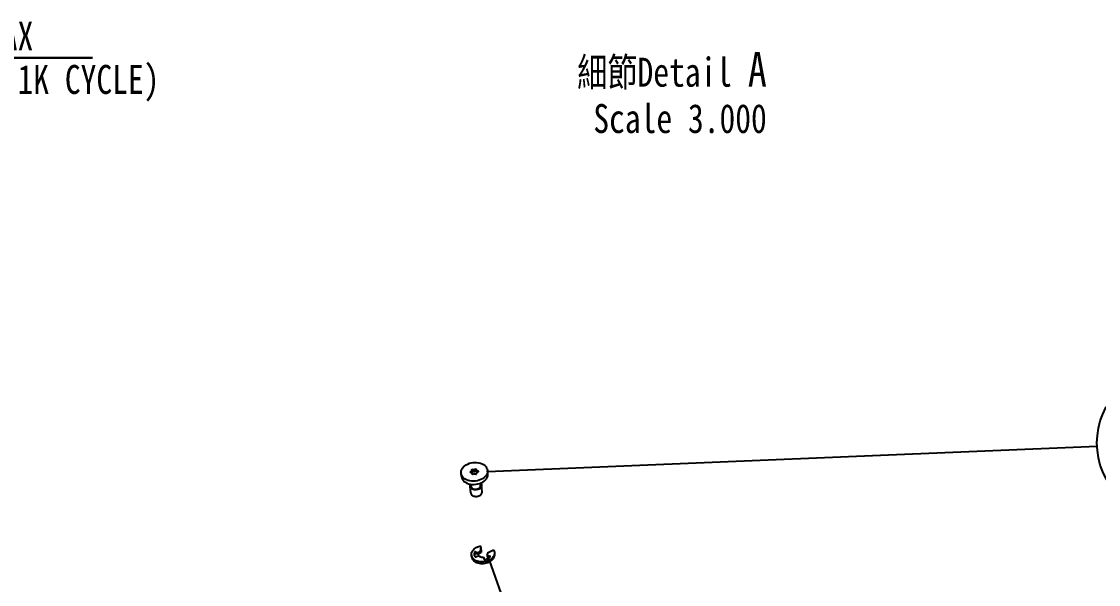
# Model space of a CAD drawing. Header units: millimetres. Extents: x 0 to 594, y 0 to 420.
# Drawn here: x 383.7 to 476.6, y 244.1 to 292.7 of the extents above; entities that cross this region are included whole.
import ezdxf

# ---------------------------------------------------------------- set-up
doc = ezdxf.new("R2010")
doc.units = ezdxf.units.MM
doc.header["$LTSCALE"] = 32.67
doc.layers.get('0').update_dxf_attribs({"linetype": 'CONTINUOUS'})
doc.styles.get("Standard").update_dxf_attribs({"font": 'txt', "width": 0.8})
doc.dimstyles.new('DIMSTYLE_1', dxfattribs={"dimtxt": 2.5, "dimasz": 3, "dimexe": 1.5, "dimexo": 1.2, "dimtad": 1, "dimdsep": 46, "dimtxsty": 'STANDARD', "dimblk": '_FILLED', "dimblk1": '_FILLED', "dimblk2": '_FILLED', "dimcen": 0.09, "dimazin": 2, "dimtp": 0.01, "dimtm": 0.01, "dimtfac": 1, "dimtofl": 0, "dimtmove": 0, "dimatfit": 3, "dimldrblk": '_FILLED', "dimfxl": 1, "dimtolj": 1, "dimarcsym": 0})
doc.dimstyles.get("Standard").update_dxf_attribs({"dimtxt": 2.5, "dimasz": 3, "dimexe": 1.5, "dimexo": 1.2, "dimtad": 1, "dimdsep": 46, "dimtxsty": 'STANDARD', "dimblk": '_FILLED', "dimblk1": '_FILLED', "dimblk2": '_FILLED', "dimcen": 0.09, "dimazin": 2, "dimtol": 1, "dimtp": 0.01, "dimtm": 0.01, "dimtfac": 1, "dimtofl": 0, "dimtmove": 0, "dimatfit": 3, "dimldrblk": '_FILLED', "dimfxl": 1, "dimtolj": 1, "dimarcsym": 0})

# ---------------------------------------------------------------- blocks, each defined once
blk = doc.blocks.new('_FILLED')
at = {"color": 0, "linetype": 'BYBLOCK'}
blk.add_solid([(0, 0), (-1, 0.167), (-1, -0.167)], dxfattribs=at)
blk = doc.blocks.new('*D32')
at = {"color": 7, "linetype": 'CONTINUOUS'}
for p, q in [((360.975, 289.604), (355.975, 289.604)), ((355.975, 289.604), (364.025, 289.604)), ((389.792, 289.604), (364.025, 289.604)), ((367.075, 289.604), (389.792, 289.604))]:
    blk.add_line(p, q, dxfattribs=at)
at = {"color": 7, "linetype": 'CONTINUOUS', "xscale": 3, "yscale": 3, "zscale": 3}
blk.add_blockref('_FILLED', (360.975, 289.604), dxfattribs=at)
at = {"color": 7, "linetype": 'CONTINUOUS', "xscale": 3, "yscale": 3, "zscale": 3, "rotation": 180}
blk.add_blockref('_FILLED', (367.075, 289.604), dxfattribs=at)
at = {"color": 7, "linetype": 'CONTINUOUS', "insert": (373.792, 292.729), "char_height": 2.5, "width": 32, "attachment_point": 1, "line_spacing_factor": 0.9}
blk.add_mtext('6.25 MAX\\P(AFTER 1K CYCLE)', dxfattribs=at)
blk = doc.blocks.new('BALLOON_BL6', base_point=(482.859, 256.331))
at = {"color": 7, "linetype": 'CONTINUOUS'}
blk.add_circle((482.859, 256.331), 6.404, dxfattribs=at)
at = {"color": 7, "linetype": 'CONTINUOUS', "insert": (477.859, 257.581), "char_height": 2.5, "width": 10, "attachment_point": 1, "line_spacing_factor": 0.9}
blk.add_mtext('SCREW', dxfattribs=at)

msp = doc.modelspace()

# ---------------------------------------------------------------- linework, layer by layer
at = {"color": 7, "linetype": 'CONTINUOUS'}
for p, q in [((421.613, 253.44), (421.583, 253.724)), ((422.386, 253.809), (422.386, 253.808)), ((422.462, 253.872), (422.397, 253.839)), ((422.399, 253.795), (422.468, 253.773)), ((422.514, 253.763), (422.505, 253.751)), ((422.523, 254.017), (422.527, 253.963)), ((422.538, 253.875), (422.542, 253.821)), ((422.55, 253.633), (422.543, 253.696)), ((422.543, 253.694), (422.543, 253.696)), ((422.543, 253.694), (422.547, 253.64)), ((422.645, 254.023), (422.577, 254.044)), ((422.66, 253.881), (422.592, 253.902)), ((422.851, 254.067), (422.785, 254.034)), ((422.865, 253.925), (422.8, 253.893)), ((422.907, 254.05), (422.907, 254.05)), ((422.91, 253.995), (422.907, 254.05)), ((422.91, 253.995), (422.91, 253.993)), ((422.925, 253.851), (422.91, 253.993)), ((422.93, 253.672), (422.927, 253.726)), ((422.963, 253.796), (422.959, 253.8)), ((423.054, 253.895), (422.985, 253.916)), ((422.991, 253.817), (423.057, 253.85)), ((423.067, 253.881), (423.067, 253.881)), ((423.068, 253.873), (423.067, 253.881)), ((423.068, 253.866), (423.068, 253.873)), ((423.9, 253.681), (423.87, 253.965)), ((422.412, 252.773), (422.431, 252.594)), ((422.547, 253.639), (422.547, 253.64)), ((422.559, 253.626), (422.553, 253.629)), ((422.603, 253.622), (422.668, 253.655)), ((422.808, 253.667), (422.877, 253.645)), ((423.257, 252.863), (423.276, 252.683)), ((422.416, 252.018), (422.357, 252.586)), ((423.411, 252.123), (423.351, 252.691)), ((423.272, 247.4), (423.287, 247.258)), ((423.272, 247.4), (423.272, 247.4)), ((423.272, 247.4), (423.308, 247.023)), ((423.287, 247.258), (423.287, 247.258)), ((423.323, 246.881), (423.287, 247.258)), ((422.478, 246.659), (422.493, 246.517)), ((422.727, 246.686), (422.732, 246.651)), ((422.844, 246.938), (423.093, 246.86)), ((422.849, 246.51), (423.106, 246.609)), ((422.859, 246.796), (423.108, 246.718)), ((423.108, 246.718), (423.093, 246.86)), ((423.308, 247.023), (423.323, 246.881)), ((423.525, 246.478), (423.573, 246.283)), ((423.825, 246.63), (423.84, 246.488)), ((423.825, 246.63), (424.074, 246.552)), ((423.84, 246.488), (424.016, 246.433)), ((423.878, 246.844), (424.339, 247.065)), ((423.885, 246.775), (423.878, 246.844)), ((423.885, 246.808), (423.878, 246.844)), ((423.885, 246.765), (423.885, 246.808)), ((424.467, 246.869), (424.482, 246.727))]:
    msp.add_line(p, q, dxfattribs=at)
at = {"color": 9, "linetype": 'CONTINUOUS'}
for p, q in [((422.385, 253.824), (422.387, 253.806)), ((422.397, 253.839), (422.401, 253.794)), ((422.472, 253.772), (422.462, 253.872)), ((422.514, 253.763), (422.499, 253.905)), ((422.528, 253.781), (422.513, 253.923)), ((422.523, 254.017), (422.538, 253.875)), ((422.542, 253.821), (422.527, 253.963)), ((422.534, 254.033), (422.549, 253.891)), ((422.553, 254.042), (422.567, 253.901)), ((422.577, 254.044), (422.592, 253.902)), ((422.66, 253.881), (422.645, 254.023)), ((422.716, 253.876), (422.701, 254.018)), ((422.745, 253.879), (422.73, 254.021)), ((422.8, 253.893), (422.785, 254.034)), ((422.851, 254.067), (422.865, 253.925)), ((422.875, 254.069), (422.89, 253.928)), ((422.894, 254.063), (422.909, 253.921)), ((422.944, 253.816), (422.929, 253.958)), ((422.959, 253.8), (422.944, 253.942)), ((422.996, 253.819), (422.985, 253.916)), ((423.054, 253.895), (423.058, 253.851)), ((422.547, 253.64), (422.547, 253.639)), ((423.287, 247.258), (423.287, 247.258)), ((422.789, 246.773), (422.774, 246.915)), ((422.844, 246.938), (422.859, 246.796)), ((424.08, 246.491), (424.074, 246.552))]:
    msp.add_line(p, q, dxfattribs=at)
at = {"color": 7, "linetype": 'CONTINUOUS'}
for points in [[(421.71, 254.164), (421.795, 254.267), (421.9, 254.361), (422.022, 254.444), (422.157, 254.516), (422.305, 254.574), (422.461, 254.617), (422.622, 254.644), (422.786, 254.655), (422.948, 254.649), (423.106, 254.627), (423.256, 254.59), (423.396, 254.537), (423.521, 254.47), (423.631, 254.39), (423.722, 254.299), (423.793, 254.199), (423.842, 254.092), (423.869, 253.98), (423.87, 253.965)], [(421.583, 253.724), (421.581, 253.824), (421.601, 253.94), (421.644, 254.054), (421.71, 254.164)], [(423.744, 253.526), (423.658, 253.423), (423.553, 253.329), (423.431, 253.245), (423.296, 253.174), (423.148, 253.116), (422.992, 253.073), (422.831, 253.046), (422.668, 253.035), (422.505, 253.04), (422.347, 253.062), (422.197, 253.1), (422.058, 253.153), (421.932, 253.22), (421.822, 253.3), (421.731, 253.39), (421.661, 253.49), (421.611, 253.597), (421.585, 253.71), (421.583, 253.724)], [(422.385, 253.824), (422.386, 253.83), (422.39, 253.835), (422.397, 253.839)], [(422.385, 253.824), (422.385, 253.816), (422.386, 253.809)], [(422.399, 253.795), (422.393, 253.798), (422.388, 253.803), (422.386, 253.808)], [(422.462, 253.872), (422.477, 253.881), (422.49, 253.892), (422.499, 253.905)], [(422.509, 253.748), (422.498, 253.758), (422.484, 253.767), (422.468, 253.773)], [(422.513, 253.923), (422.506, 253.914), (422.499, 253.905)], [(422.509, 253.748), (422.516, 253.739), (422.524, 253.731)], [(422.513, 253.923), (422.521, 253.936), (422.526, 253.95), (422.527, 253.963)], [(422.528, 253.781), (422.521, 253.772), (422.514, 253.763)], [(422.523, 254.017), (422.524, 254.023), (422.528, 254.029), (422.534, 254.033)], [(422.543, 253.696), (422.541, 253.707), (422.534, 253.72), (422.524, 253.731)], [(422.542, 253.821), (422.541, 253.808), (422.536, 253.794), (422.528, 253.781)], [(422.553, 254.042), (422.543, 254.038), (422.534, 254.033)], [(422.549, 253.891), (422.543, 253.887), (422.539, 253.881), (422.538, 253.875)], [(422.567, 253.901), (422.558, 253.896), (422.549, 253.891)], [(422.553, 254.042), (422.56, 254.045), (422.569, 254.046), (422.577, 254.044)], [(422.592, 253.902), (422.584, 253.904), (422.575, 253.903), (422.567, 253.901)], [(422.645, 254.023), (422.663, 254.019), (422.682, 254.017), (422.701, 254.018)], [(422.716, 253.876), (422.697, 253.875), (422.678, 253.877), (422.66, 253.881)], [(422.73, 254.021), (422.716, 254.02), (422.701, 254.018)], [(422.745, 253.879), (422.731, 253.878), (422.716, 253.876)], [(422.73, 254.021), (422.75, 254.023), (422.768, 254.027), (422.785, 254.034)], [(422.8, 253.893), (422.783, 253.885), (422.765, 253.881), (422.745, 253.879)], [(422.851, 254.067), (422.858, 254.07), (422.867, 254.071), (422.875, 254.069)], [(422.89, 253.928), (422.882, 253.929), (422.873, 253.928), (422.865, 253.925)], [(422.894, 254.063), (422.884, 254.067), (422.875, 254.069)], [(422.909, 253.921), (422.899, 253.925), (422.89, 253.928)], [(422.894, 254.063), (422.901, 254.06), (422.905, 254.055), (422.907, 254.05)], [(422.919, 253.915), (422.916, 253.918), (422.909, 253.921)], [(422.91, 253.993), (422.913, 253.982), (422.919, 253.97), (422.929, 253.958)], [(422.944, 253.816), (422.934, 253.828), (422.928, 253.84), (422.925, 253.851)], [(422.941, 253.766), (422.932, 253.753), (422.928, 253.74), (422.927, 253.726)], [(422.944, 253.942), (422.937, 253.95), (422.929, 253.958)], [(422.941, 253.766), (422.948, 253.775), (422.954, 253.785)], [(422.944, 253.942), (422.955, 253.931), (422.969, 253.923), (422.985, 253.916)], [(422.959, 253.8), (422.952, 253.808), (422.944, 253.816)], [(422.991, 253.817), (422.976, 253.808), (422.964, 253.797), (422.954, 253.785)], [(423.054, 253.895), (423.061, 253.891), (423.065, 253.887), (423.067, 253.881)], [(423.068, 253.866), (423.067, 253.86), (423.063, 253.854), (423.057, 253.85)], [(423.87, 253.965), (423.872, 253.865), (423.852, 253.749), (423.809, 253.635), (423.744, 253.526)], [(423.774, 253.242), (423.839, 253.351), (423.882, 253.465), (423.902, 253.58), (423.9, 253.681)], [(421.613, 253.44), (421.615, 253.427), (421.641, 253.314), (421.69, 253.207), (421.761, 253.107), (421.852, 253.016), (421.961, 252.936), (422.087, 252.869), (422.227, 252.816), (422.377, 252.778), (422.535, 252.756), (422.697, 252.751), (422.86, 252.762), (423.021, 252.789), (423.177, 252.832), (423.325, 252.889), (423.46, 252.961), (423.582, 253.044), (423.688, 253.139), (423.774, 253.242)], [(422.357, 252.586), (422.356, 252.596), (422.359, 252.657), (422.378, 252.718), (422.41, 252.774)], [(422.553, 253.629), (422.548, 253.634), (422.547, 253.639)], [(422.559, 253.626), (422.569, 253.623), (422.579, 253.62)], [(422.603, 253.622), (422.595, 253.62), (422.587, 253.619), (422.579, 253.62)], [(422.723, 253.669), (422.704, 253.667), (422.685, 253.662), (422.668, 253.655)], [(422.723, 253.669), (422.737, 253.67), (422.752, 253.671)], [(422.808, 253.667), (422.79, 253.671), (422.771, 253.672), (422.752, 253.671)], [(422.901, 253.647), (422.893, 253.645), (422.885, 253.644), (422.877, 253.645)], [(422.901, 253.647), (422.91, 253.652), (422.919, 253.656)], [(422.93, 253.672), (422.929, 253.666), (422.925, 253.661), (422.919, 253.656)], [(423.258, 252.863), (423.274, 252.85), (423.314, 252.797), (423.34, 252.74), (423.351, 252.691)], [(423.296, 252.5), (423.249, 252.446), (423.191, 252.397), (423.121, 252.356), (423.045, 252.324), (422.961, 252.301), (422.875, 252.289), (422.788, 252.287), (422.703, 252.295), (422.623, 252.315), (422.55, 252.344), (422.486, 252.381), (422.433, 252.427), (422.393, 252.479), (422.367, 252.536), (422.357, 252.586)], [(422.416, 252.018), (422.427, 251.969), (422.453, 251.912), (422.493, 251.859), (422.546, 251.813), (422.611, 251.775), (422.684, 251.747), (422.764, 251.728), (422.848, 251.719), (422.935, 251.721), (423.021, 251.733), (423.104, 251.756), (423.181, 251.788), (423.25, 251.829), (423.309, 251.878), (423.356, 251.932)], [(422.431, 252.594), (422.444, 252.54), (422.471, 252.49), (422.511, 252.444), (422.563, 252.406), (422.624, 252.375), (422.694, 252.353), (422.768, 252.341), (422.846, 252.339), (422.924, 252.348), (422.999, 252.366), (423.07, 252.393), (423.133, 252.429), (423.187, 252.472), (423.23, 252.52)], [(423.23, 252.52), (423.259, 252.573), (423.275, 252.628), (423.276, 252.683)], [(423.351, 252.691), (423.352, 252.681), (423.348, 252.619), (423.329, 252.558), (423.296, 252.5)], [(423.356, 251.932), (423.389, 251.99), (423.408, 252.051), (423.412, 252.112), (423.411, 252.123)], [(422.588, 247.042), (422.648, 247.116), (422.72, 247.185), (422.802, 247.248), (422.893, 247.305), (422.993, 247.354), (423.098, 247.395), (423.21, 247.428)], [(423.21, 247.428), (423.222, 247.43), (423.235, 247.429), (423.246, 247.427), (423.256, 247.422), (423.265, 247.416), (423.27, 247.408), (423.272, 247.4)], [(422.478, 246.659), (422.476, 246.68), (422.479, 246.772), (422.499, 246.864), (422.536, 246.954), (422.588, 247.042)], [(424.357, 246.487), (424.289, 246.405), (424.208, 246.329), (424.113, 246.26), (424.008, 246.2), (423.894, 246.15), (423.772, 246.11), (423.646, 246.082), (423.516, 246.065), (423.386, 246.06), (423.256, 246.067), (423.131, 246.086), (423.012, 246.117), (422.9, 246.158), (422.798, 246.211), (422.708, 246.272), (422.631, 246.342), (422.569, 246.419), (422.522, 246.502), (422.491, 246.589), (422.478, 246.659)], [(422.493, 246.517), (422.505, 246.448), (422.536, 246.36), (422.584, 246.277), (422.646, 246.2), (422.723, 246.13), (422.814, 246.068), (422.916, 246.016), (423.027, 245.974), (423.147, 245.944), (423.272, 245.925), (423.401, 245.918), (423.531, 245.923), (423.66, 245.94), (423.787, 245.968), (423.908, 246.008), (424.022, 246.058), (424.128, 246.118), (424.222, 246.186), (424.304, 246.263), (424.372, 246.345)], [(422.774, 246.915), (422.746, 246.85), (422.729, 246.784), (422.725, 246.717), (422.727, 246.686)], [(422.732, 246.651), (422.751, 246.586), (422.782, 246.525)], [(422.743, 246.616), (422.744, 246.642), (422.761, 246.708), (422.789, 246.773)], [(422.844, 246.938), (422.831, 246.94), (422.817, 246.94), (422.803, 246.937), (422.791, 246.932), (422.781, 246.924), (422.774, 246.915)], [(422.782, 246.525), (422.789, 246.517), (422.798, 246.511), (422.81, 246.507), (422.823, 246.506), (422.837, 246.507), (422.849, 246.51)], [(422.789, 246.773), (422.796, 246.782), (422.806, 246.79), (422.818, 246.795), (422.832, 246.798), (422.846, 246.798), (422.859, 246.796)], [(423.106, 246.879), (423.101, 246.873), (423.097, 246.866), (423.093, 246.86)], [(423.308, 247.023), (423.258, 247.002), (423.212, 246.977), (423.171, 246.947), (423.135, 246.915), (423.106, 246.879)], [(423.106, 246.609), (423.14, 246.573), (423.181, 246.542), (423.228, 246.516), (423.281, 246.495), (423.339, 246.481), (423.4, 246.473), (423.462, 246.472), (423.525, 246.478)], [(423.108, 246.718), (423.112, 246.724), (423.116, 246.731), (423.121, 246.737)], [(423.121, 246.737), (423.15, 246.773), (423.186, 246.806), (423.227, 246.835), (423.273, 246.86), (423.323, 246.881)], [(423.573, 246.283), (423.577, 246.274), (423.585, 246.267), (423.595, 246.261), (423.607, 246.258), (423.62, 246.257), (423.633, 246.258)], [(423.633, 246.258), (423.724, 246.281), (423.811, 246.312), (423.893, 246.351), (423.967, 246.395)], [(423.825, 246.63), (423.83, 246.636), (423.835, 246.643), (423.84, 246.649)], [(423.84, 246.649), (423.862, 246.687), (423.878, 246.726), (423.885, 246.765)], [(423.967, 246.395), (424.034, 246.446), (424.092, 246.502)], [(424.101, 246.525), (424.099, 246.531), (424.094, 246.539), (424.085, 246.547), (424.074, 246.552)], [(424.092, 246.502), (424.098, 246.511), (424.101, 246.521), (424.101, 246.525)], [(424.339, 247.065), (424.35, 247.069), (424.363, 247.071), (424.375, 247.071), (424.387, 247.069), (424.398, 247.065), (424.406, 247.058), (424.412, 247.051)], [(424.467, 246.869), (424.47, 246.811), (424.462, 246.728), (424.44, 246.645), (424.405, 246.565), (424.357, 246.487)], [(424.372, 246.345), (424.42, 246.423), (424.455, 246.504), (424.477, 246.586), (424.485, 246.669), (424.482, 246.727)], [(424.412, 247.051), (424.445, 246.973), (424.464, 246.893), (424.467, 246.869)]]:
    msp.add_lwpolyline(points, dxfattribs=at)

# ---------------------------------------------------------------- block references
msp.add_blockref('BALLOON_BL6', (482.859, 256.331), dxfattribs=at)

# ---------------------------------------------------------------- texts
at = {"color": 7, "linetype": 'CONTINUOUS', "insert": (447.964, 290.103), "char_height": 2.5, "width": 33, "attachment_point": 3, "line_spacing_factor": 0.9}
msp.add_mtext('細節Detail \\H3.0;A\\P\\H2.5;Scale 3.000', dxfattribs=at)

# ---------------------------------------------------------------- dimensions: what is measured, and where the dimension line sits
at = {"color": 7, "linetype": 'CONTINUOUS'}
dim = msp.add_linear_dim(base=(367.075, 289.604), p1=(360.975, 246.068), p2=(367.075, 246.968), text='<> MAX\\P(AFTER 1K CYCLE)', dimstyle='DIMSTYLE_1', dxfattribs=at)
dim.commit()
dim.dimension.update_dxf_attribs({"geometry": '*D32', "text_midpoint": (389.792, 289.604), "dimtype": 160})

# ---------------------------------------------------------------- leaders
for points in [[(423.872, 253.865), (476.46, 256.063)], [(424.008, 246.2), (444.569, 188)]]:
    msp.add_leader(points, dimstyle='STANDARD', override={"dimtad": 0, "dimldrblk": 'NONE'}, dxfattribs=at)

doc.saveas('drawing.dxf')
